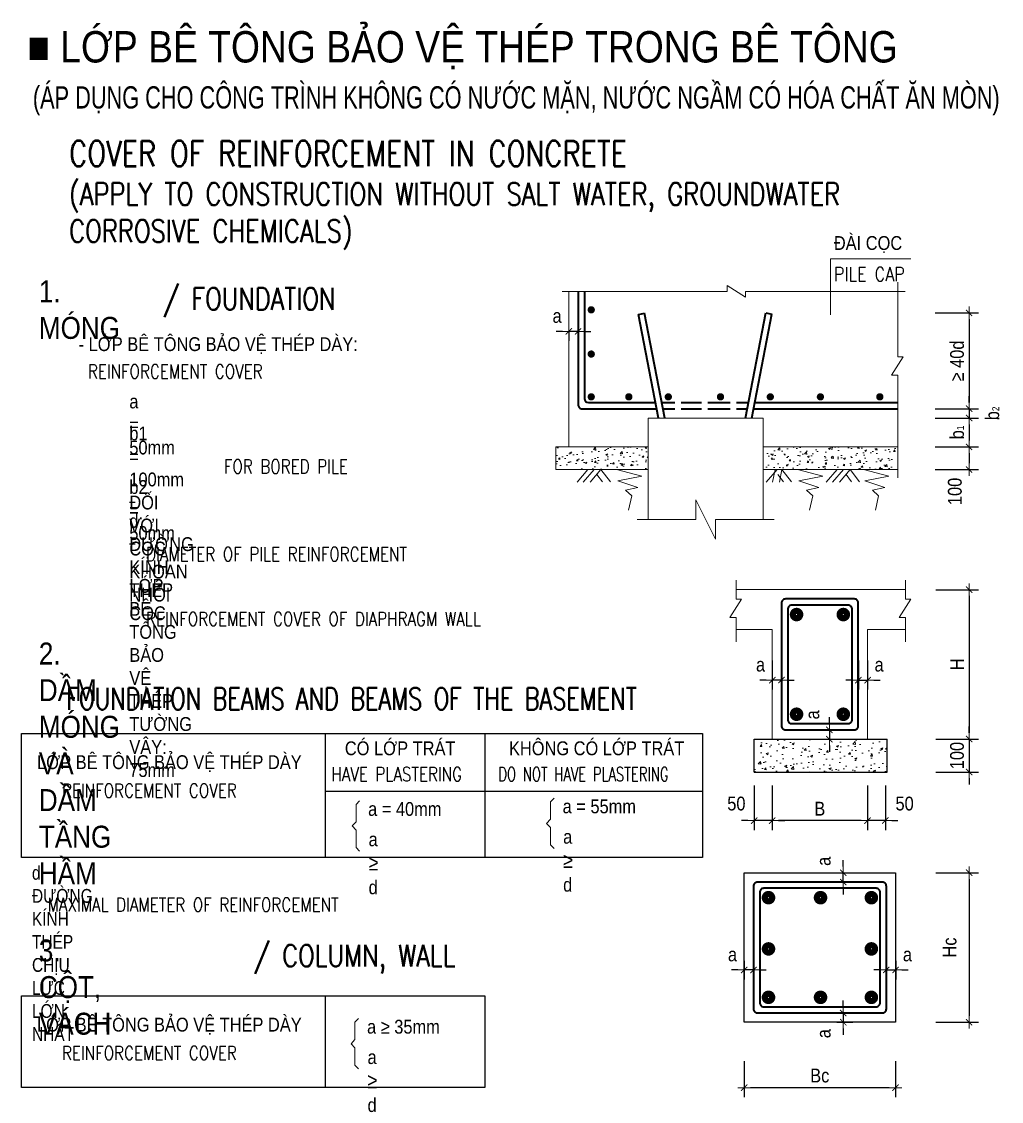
# Model space of a CAD drawing. Header units: millimetres. Extents: x 408913 to 1237273, y -191467 to -86666.
# Drawn here: x 577382 to 592991, y -175608 to -158410 of the extents above; entities that cross this region are included whole.
import ezdxf
from ezdxf.enums import TextEntityAlignment as Align

# ---------------------------------------------------------------- set-up
doc = ezdxf.new("R2010")
doc.units = ezdxf.units.MM
doc.header["$LTSCALE"] = 35
doc.header["$PDMODE"] = 3
for name, color, linetype, lineweight in [('02DIM', 1, 'Continuous', 18), ('03BORDER', 3, 'Continuous', 25), ('08MATERIAL', 9, 'Continuous', 9), ('14PATH', 1, 'Continuous', 15), ('NDC_S_CONTINUOUS', 3, 'Continuous', 20), ('NDC_S_DIM', 1, 'Continuous', 9), ('NDC_S_ENG TEXT', 2, 'Continuous', 9), ('NDC_S_REBAR', 4, 'Continuous', 35), ('NDC_S_VN TEXT', 7, 'Continuous', 9)]:
    doc.layers.add(name, color=color, linetype=linetype, lineweight=lineweight)
doc.layers.add('AS-XXXX-ELEV', color=7, linetype='Continuous')
doc.layers.add('DIM', color=1, linetype='Continuous')
doc.styles.add('NDC_ARIAL', font='arial.ttf', dxfattribs={"width": 0.85})
doc.styles.add('NDC_ROMANS', font='romans.shx', dxfattribs={"width": 0.8})
doc.dimstyles.new('NDC_1-100', dxfattribs={"dimscale": 100, "dimtxt": 2.2, "dimasz": 1, "dimexe": 1.5, "dimexo": 2, "dimgap": 0.8, "dimtad": 1, "dimdec": 0, "dimdsep": 46, "dimtxsty": 'NDC_ARIAL', "dimblk": 'DIMMARK', "dimcen": 49999.938995, "dimdle": 1.5, "dimclrd": 1, "dimclre": 1, "dimclrt": 3, "dimadec": 0, "dimazin": 0, "dimtfac": 1, "dimtdec": 0, "dimtix": 1, "dimtmove": 2, "dimatfit": 3, "dimfxl": 1, "dimarcsym": 0})

# ---------------------------------------------------------------- blocks, each defined once
blk = doc.blocks.new('DIMMARK')
at = {"layer": 'NDC_S_DIM', "color": 1}
blk.add_line((-1.5, 0), (1, 0), dxfattribs=at)
at = {"layer": 'NDC_S_DIM', "color": 2, "const_width": 0.15}
blk.add_lwpolyline([(-0.5, -0.5), (0.5, 0.5)], dxfattribs=at)
blk = doc.blocks.new('*D131')
at = {"layer": 'DEFPOINTS', "color": 0, "ltscale": 30, "transparency": 16777216}
for p in [(591749, -167458), (591749, -169838), (592477, -169838)]:
    blk.add_point(p, dxfattribs=at)
at = {"layer": 'DIM', "color": 1, "lineweight": -2, "ltscale": 30, "transparency": 16777216}
for p, q in [((591949, -167458), (592627, -167458)), ((592477, -167558), (592477, -169738)), ((591949, -169838), (592627, -169838))]:
    blk.add_line(p, q, dxfattribs=at)
at = {"layer": 'DIM', "color": 1, "lineweight": -2, "ltscale": 30, "transparency": 16777216, "xscale": 100, "yscale": 100, "zscale": 100}
for p, rotation in [((592477, -167458), 90), ((592477, -169838), 270)]:
    blk.add_blockref('DIMMARK', p, dxfattribs=dict(at, rotation=rotation))
at = {"layer": 'DIM', "color": 3, "ltscale": 30, "transparency": 16777216, "insert": (592287, -168648), "char_height": 220, "attachment_point": 5, "rotation": 90, "style": 'NDC_ARIAL'}
blk.add_mtext('H', dxfattribs=at)
blk = doc.blocks.new('*D139')
at = {"layer": 'DEFPOINTS', "color": 0, "ltscale": 30, "transparency": 16777216}
for p in [(590168, -174200), (590168, -174348), (590472, -174348)]:
    blk.add_point(p, dxfattribs=at)
at = {"layer": 'DIM', "color": 1, "lineweight": -2, "ltscale": 30, "transparency": 16777216}
for p, q in [((590472, -174100), (590472, -174000)), ((590368, -174200), (590622, -174200)), ((590472, -174200), (590472, -174348)), ((590368, -174348), (590622, -174348)), ((590472, -174448), (590472, -174548))]:
    blk.add_line(p, q, dxfattribs=at)
at = {"layer": 'DIM', "color": 1, "lineweight": -2, "ltscale": 30, "transparency": 16777216, "xscale": 100, "yscale": 100, "zscale": 100}
for p, rotation in [((590472, -174200), 270), ((590472, -174348), 90)]:
    blk.add_blockref('DIMMARK', p, dxfattribs=dict(at, rotation=rotation))
at = {"layer": 'DIM', "color": 3, "ltscale": 30, "transparency": 16777216, "insert": (590161, -174530), "char_height": 220, "attachment_point": 5, "rotation": 90, "style": 'NDC_ARIAL'}
blk.add_mtext('a', dxfattribs=at)
blk = doc.blocks.new('*D140')
at = {"layer": 'DEFPOINTS', "color": 0, "ltscale": 30, "transparency": 16777216}
for p in [(588892, -174765), (591305, -174765), (588892, -175390)]:
    blk.add_point(p, dxfattribs=at)
at = {"layer": 'DIM', "color": 1, "lineweight": -2, "ltscale": 30, "transparency": 16777216}
for p, q in [((588892, -174965), (588892, -175540)), ((591305, -174965), (591305, -175540)), ((591205, -175390), (588992, -175390))]:
    blk.add_line(p, q, dxfattribs=at)
at = {"layer": 'DIM', "color": 1, "lineweight": -2, "ltscale": 30, "transparency": 16777216, "xscale": 100, "yscale": 100, "zscale": 100, "rotation": 180}
blk.add_blockref('DIMMARK', (588892, -175390), dxfattribs=at)
at = {"layer": 'DIM', "color": 1, "lineweight": -2, "ltscale": 30, "transparency": 16777216, "xscale": 100, "yscale": 100, "zscale": 100}
blk.add_blockref('DIMMARK', (591305, -175390), dxfattribs=at)
at = {"layer": 'DIM', "color": 3, "ltscale": 30, "transparency": 16777216, "insert": (590098, -175198), "char_height": 220, "attachment_point": 5, "style": 'NDC_ARIAL'}
blk.add_mtext('Bc', dxfattribs=at)
blk = doc.blocks.new('*D142')
at = {"layer": 'DEFPOINTS', "color": 0, "ltscale": 30, "transparency": 16777216}
for p in [(588894, -173172), (589042, -173157), (588894, -173515)]:
    blk.add_point(p, dxfattribs=at)
at = {"layer": 'DIM', "color": 1, "lineweight": -2, "ltscale": 30, "transparency": 16777216}
for p, q in [((588794, -173515), (588694, -173515)), ((588894, -173372), (588894, -173665)), ((589042, -173515), (588894, -173515)), ((589042, -173357), (589042, -173665)), ((589142, -173515), (589242, -173515))]:
    blk.add_line(p, q, dxfattribs=at)
at = {"layer": 'DIM', "color": 1, "lineweight": -2, "ltscale": 30, "transparency": 16777216, "xscale": 100, "yscale": 100, "zscale": 100}
blk.add_blockref('DIMMARK', (588894, -173515), dxfattribs=at)
at = {"layer": 'DIM', "color": 1, "lineweight": -2, "ltscale": 30, "transparency": 16777216, "xscale": 100, "yscale": 100, "zscale": 100, "rotation": 180}
blk.add_blockref('DIMMARK', (589042, -173515), dxfattribs=at)
at = {"layer": 'DIM', "color": 3, "ltscale": 30, "transparency": 16777216, "insert": (588707, -173269), "char_height": 220, "attachment_point": 5, "style": 'NDC_ARIAL'}
blk.add_mtext('a', dxfattribs=at)
blk = doc.blocks.new('*D143')
at = {"layer": 'DEFPOINTS', "color": 0, "ltscale": 30, "transparency": 16777216}
for p in [(591749, -171967), (591749, -174347), (592477, -174347)]:
    blk.add_point(p, dxfattribs=at)
at = {"layer": 'DIM', "color": 1, "lineweight": -2, "ltscale": 30, "transparency": 16777216}
for p, q in [((591949, -171967), (592627, -171967)), ((592477, -172067), (592477, -174247)), ((591949, -174347), (592627, -174347))]:
    blk.add_line(p, q, dxfattribs=at)
at = {"layer": 'DIM', "color": 1, "lineweight": -2, "ltscale": 30, "transparency": 16777216, "xscale": 100, "yscale": 100, "zscale": 100}
for p, rotation in [((592477, -171967), 90), ((592477, -174347), 270)]:
    blk.add_blockref('DIMMARK', p, dxfattribs=dict(at, rotation=rotation))
at = {"layer": 'DIM', "color": 3, "ltscale": 30, "transparency": 16777216, "insert": (592166, -173157), "char_height": 220, "attachment_point": 5, "rotation": 90, "style": 'NDC_ARIAL'}
blk.add_mtext('Hc', dxfattribs=at)
blk = doc.blocks.new('*D144')
at = {"layer": 'DEFPOINTS', "color": 0, "ltscale": 30, "transparency": 16777216}
for p in [(589339, -170378), (590858, -170378), (589339, -171136)]:
    blk.add_point(p, dxfattribs=at)
at = {"layer": 'DIM', "color": 1, "lineweight": -2, "ltscale": 30, "transparency": 16777216}
for p, q in [((589339, -170578), (589339, -171286)), ((590858, -170578), (590858, -171286)), ((590758, -171136), (589439, -171136))]:
    blk.add_line(p, q, dxfattribs=at)
at = {"layer": 'DIM', "color": 1, "lineweight": -2, "ltscale": 30, "transparency": 16777216, "xscale": 100, "yscale": 100, "zscale": 100, "rotation": 180}
blk.add_blockref('DIMMARK', (589339, -171136), dxfattribs=at)
at = {"layer": 'DIM', "color": 1, "lineweight": -2, "ltscale": 30, "transparency": 16777216, "xscale": 100, "yscale": 100, "zscale": 100}
blk.add_blockref('DIMMARK', (590858, -171136), dxfattribs=at)
at = {"layer": 'DIM', "color": 3, "ltscale": 30, "transparency": 16777216, "insert": (590098, -170946), "char_height": 220, "attachment_point": 5, "style": 'NDC_ARIAL'}
blk.add_mtext('B', dxfattribs=at)
blk = doc.blocks.new('*D145')
at = {"layer": 'DEFPOINTS', "color": 0, "ltscale": 30, "transparency": 16777216}
for p in [(589053, -170378), (589339, -170378), (589053, -171136)]:
    blk.add_point(p, dxfattribs=at)
at = {"layer": 'DIM', "color": 1, "lineweight": -2, "ltscale": 30, "transparency": 16777216}
for p, q in [((589053, -170578), (589053, -171286)), ((589339, -170578), (589339, -171286)), ((588953, -171136), (588853, -171136)), ((589339, -171136), (589053, -171136)), ((589439, -171136), (589539, -171136))]:
    blk.add_line(p, q, dxfattribs=at)
at = {"layer": 'DIM', "color": 1, "lineweight": -2, "ltscale": 30, "transparency": 16777216, "xscale": 100, "yscale": 100, "zscale": 100}
blk.add_blockref('DIMMARK', (589053, -171136), dxfattribs=at)
at = {"layer": 'DIM', "color": 1, "lineweight": -2, "ltscale": 30, "transparency": 16777216, "xscale": 100, "yscale": 100, "zscale": 100, "rotation": 180}
blk.add_blockref('DIMMARK', (589339, -171136), dxfattribs=at)
at = {"layer": 'DIM', "color": 3, "ltscale": 30, "transparency": 16777216, "insert": (588769, -170866), "char_height": 220, "attachment_point": 5, "style": 'NDC_ARIAL'}
blk.add_mtext('50', dxfattribs=at)
blk = doc.blocks.new('*D146')
at = {"layer": 'DEFPOINTS', "color": 0, "ltscale": 30, "transparency": 16777216}
for p in [(589341, -168386), (589489, -168386), (589341, -168898)]:
    blk.add_point(p, dxfattribs=at)
at = {"layer": 'DIM', "color": 1, "lineweight": -2, "ltscale": 30, "transparency": 16777216}
for p, q in [((589341, -168586), (589341, -169048)), ((589489, -168586), (589489, -169048)), ((589241, -168898), (589141, -168898)), ((589489, -168898), (589341, -168898)), ((589589, -168898), (589689, -168898))]:
    blk.add_line(p, q, dxfattribs=at)
at = {"layer": 'DIM', "color": 1, "lineweight": -2, "ltscale": 30, "transparency": 16777216, "xscale": 100, "yscale": 100, "zscale": 100}
blk.add_blockref('DIMMARK', (589341, -168898), dxfattribs=at)
at = {"layer": 'DIM', "color": 1, "lineweight": -2, "ltscale": 30, "transparency": 16777216, "xscale": 100, "yscale": 100, "zscale": 100, "rotation": 180}
blk.add_blockref('DIMMARK', (589489, -168898), dxfattribs=at)
at = {"layer": 'DIM', "color": 3, "ltscale": 30, "transparency": 16777216, "insert": (589154, -168653), "char_height": 220, "attachment_point": 5, "style": 'NDC_ARIAL'}
blk.add_mtext('a', dxfattribs=at)
blk = doc.blocks.new('*D147')
at = {"layer": 'DEFPOINTS', "color": 0, "ltscale": 30, "transparency": 16777216}
for p in [(591749, -169838), (591749, -170362), (592477, -170362)]:
    blk.add_point(p, dxfattribs=at)
at = {"layer": 'DIM', "color": 1, "lineweight": -2, "ltscale": 30, "transparency": 16777216}
for p, q in [((592477, -169738), (592477, -169638)), ((591949, -169838), (592627, -169838)), ((592477, -169838), (592477, -170362)), ((591949, -170362), (592627, -170362)), ((592477, -170462), (592477, -170562))]:
    blk.add_line(p, q, dxfattribs=at)
at = {"layer": 'DIM', "color": 1, "lineweight": -2, "ltscale": 30, "transparency": 16777216, "xscale": 100, "yscale": 100, "zscale": 100}
for p, rotation in [((592477, -169838), 270), ((592477, -170362), 90)]:
    blk.add_blockref('DIMMARK', p, dxfattribs=dict(at, rotation=rotation))
at = {"layer": 'DIM', "color": 3, "ltscale": 30, "transparency": 16777216, "insert": (592285, -170100), "char_height": 220, "attachment_point": 5, "rotation": 90, "style": 'NDC_ARIAL'}
blk.add_mtext('100', dxfattribs=at)
blk = doc.blocks.new('*D148')
at = {"layer": 'DEFPOINTS', "color": 0, "ltscale": 30, "transparency": 16777216}
for p in [(590858, -170378), (591143, -170378), (590858, -171136)]:
    blk.add_point(p, dxfattribs=at)
at = {"layer": 'DIM', "color": 1, "lineweight": -2, "ltscale": 30, "transparency": 16777216}
for p, q in [((590858, -170578), (590858, -171286)), ((591143, -170578), (591143, -171286)), ((590758, -171136), (590658, -171136)), ((591143, -171136), (590858, -171136)), ((591243, -171136), (591343, -171136))]:
    blk.add_line(p, q, dxfattribs=at)
at = {"layer": 'DIM', "color": 1, "lineweight": -2, "ltscale": 30, "transparency": 16777216, "xscale": 100, "yscale": 100, "zscale": 100}
blk.add_blockref('DIMMARK', (590858, -171136), dxfattribs=at)
at = {"layer": 'DIM', "color": 1, "lineweight": -2, "ltscale": 30, "transparency": 16777216, "xscale": 100, "yscale": 100, "zscale": 100, "rotation": 180}
blk.add_blockref('DIMMARK', (591143, -171136), dxfattribs=at)
at = {"layer": 'DIM', "color": 3, "ltscale": 30, "transparency": 16777216, "insert": (591449, -170866), "char_height": 220, "attachment_point": 5, "style": 'NDC_ARIAL'}
blk.add_mtext('50', dxfattribs=at)
blk = doc.blocks.new('*D149')
at = {"layer": 'DEFPOINTS', "color": 0, "ltscale": 30, "transparency": 16777216}
for p in [(590712, -168386), (590860, -168386), (590860, -168898)]:
    blk.add_point(p, dxfattribs=at)
at = {"layer": 'DIM', "color": 1, "lineweight": -2, "ltscale": 30, "transparency": 16777216}
for p, q in [((590712, -168586), (590712, -169048)), ((590860, -168586), (590860, -169048)), ((590612, -168898), (590512, -168898)), ((590712, -168898), (590860, -168898)), ((590960, -168898), (591060, -168898))]:
    blk.add_line(p, q, dxfattribs=at)
at = {"layer": 'DIM', "color": 1, "lineweight": -2, "ltscale": 30, "transparency": 16777216, "xscale": 100, "yscale": 100, "zscale": 100}
blk.add_blockref('DIMMARK', (590712, -168898), dxfattribs=at)
at = {"layer": 'DIM', "color": 1, "lineweight": -2, "ltscale": 30, "transparency": 16777216, "xscale": 100, "yscale": 100, "zscale": 100, "rotation": 180}
blk.add_blockref('DIMMARK', (590860, -168898), dxfattribs=at)
at = {"layer": 'DIM', "color": 3, "ltscale": 30, "transparency": 16777216, "insert": (591043, -168653), "char_height": 220, "attachment_point": 5, "style": 'NDC_ARIAL'}
blk.add_mtext('a', dxfattribs=at)
blk = doc.blocks.new('*D150')
at = {"layer": 'DEFPOINTS', "color": 0, "ltscale": 30, "transparency": 16777216}
for p in [(590100, -169691), (590112, -169839), (590251, -169839)]:
    blk.add_point(p, dxfattribs=at)
at = {"layer": 'DIM', "color": 1, "lineweight": -2, "ltscale": 30, "transparency": 16777216}
for p, q in [((590251, -169591), (590251, -169491)), ((590251, -169691), (590251, -169839)), ((590300, -169691), (590401, -169691)), ((590312, -169839), (590401, -169839)), ((590251, -169939), (590251, -170039))]:
    blk.add_line(p, q, dxfattribs=at)
at = {"layer": 'DIM', "color": 1, "lineweight": -2, "ltscale": 30, "transparency": 16777216, "xscale": 100, "yscale": 100, "zscale": 100}
for p, rotation in [((590251, -169691), 270), ((590251, -169839), 90)]:
    blk.add_blockref('DIMMARK', p, dxfattribs=dict(at, rotation=rotation))
at = {"layer": 'DIM', "color": 3, "ltscale": 30, "transparency": 16777216, "insert": (589981, -169452), "char_height": 220, "attachment_point": 5, "rotation": 90, "style": 'NDC_ARIAL'}
blk.add_mtext('a', dxfattribs=at)
blk = doc.blocks.new('*D151')
at = {"layer": 'DEFPOINTS', "color": 0, "ltscale": 30, "transparency": 16777216}
for p in [(591736, -163050), (591736, -164577), (592477, -164577)]:
    blk.add_point(p, dxfattribs=at)
at = {"layer": 'DIM', "color": 1, "lineweight": -2, "ltscale": 30, "transparency": 16777216}
for p, q in [((591936, -163050), (592627, -163050)), ((592477, -163150), (592477, -164477)), ((591936, -164577), (592627, -164577))]:
    blk.add_line(p, q, dxfattribs=at)
at = {"layer": 'DIM', "color": 1, "lineweight": -2, "ltscale": 30, "transparency": 16777216, "xscale": 100, "yscale": 100, "zscale": 100}
for p, rotation in [((592477, -163050), 90), ((592477, -164577), 270)]:
    blk.add_blockref('DIMMARK', p, dxfattribs=dict(at, rotation=rotation))
at = {"layer": 'DIM', "color": 3, "ltscale": 30, "transparency": 16777216, "insert": (592285, -163813), "char_height": 220, "attachment_point": 5, "rotation": 90, "style": 'NDC_ARIAL'}
blk.add_mtext('{\\fSymbol|b0|i0|c2|p18;³} 40d', dxfattribs=at)
blk = doc.blocks.new('*D152')
at = {"layer": 'DEFPOINTS', "color": 0, "ltscale": 30, "transparency": 16777216}
for p in [(591736, -164577), (591736, -164725), (592477, -164725)]:
    blk.add_point(p, dxfattribs=at)
at = {"layer": 'DIM', "color": 1, "lineweight": -2, "ltscale": 30, "transparency": 16777216}
for p, q in [((592477, -164477), (592477, -164377)), ((591936, -164577), (592627, -164577)), ((592477, -164577), (592477, -164725)), ((591936, -164725), (592627, -164725)), ((592477, -164825), (592477, -164925))]:
    blk.add_line(p, q, dxfattribs=at)
at = {"layer": 'DIM', "color": 1, "lineweight": -2, "ltscale": 30, "transparency": 16777216, "xscale": 100, "yscale": 100, "zscale": 100}
for p, rotation in [((592477, -164577), 270), ((592477, -164725), 90)]:
    blk.add_blockref('DIMMARK', p, dxfattribs=dict(at, rotation=rotation))
at = {"layer": 'DIM', "color": 3, "ltscale": 30, "transparency": 16777216, "insert": (592847, -164651), "char_height": 220, "attachment_point": 5, "rotation": 90, "style": 'NDC_ARIAL'}
blk.add_mtext('b{\\H0.5x;2}', dxfattribs=at)
blk = doc.blocks.new('*D153')
at = {"layer": 'DEFPOINTS', "color": 0, "ltscale": 30, "transparency": 16777216}
for p in [(591736, -164725), (591736, -165184), (592477, -165184)]:
    blk.add_point(p, dxfattribs=at)
at = {"layer": 'DIM', "color": 1, "lineweight": -2, "ltscale": 30, "transparency": 16777216}
for p, q in [((591936, -164725), (592627, -164725)), ((592477, -164825), (592477, -165084)), ((591936, -165184), (592627, -165184))]:
    blk.add_line(p, q, dxfattribs=at)
at = {"layer": 'DIM', "color": 1, "lineweight": -2, "ltscale": 30, "transparency": 16777216, "xscale": 100, "yscale": 100, "zscale": 100}
for p, rotation in [((592477, -164725), 90), ((592477, -165184), 270)]:
    blk.add_blockref('DIMMARK', p, dxfattribs=dict(at, rotation=rotation))
at = {"layer": 'DIM', "color": 3, "ltscale": 30, "transparency": 16777216, "insert": (592285, -164954), "char_height": 220, "attachment_point": 5, "rotation": 90, "style": 'NDC_ARIAL'}
blk.add_mtext('b{\\H0.5x;1}', dxfattribs=at)
blk = doc.blocks.new('*D154')
at = {"layer": 'DEFPOINTS', "color": 0, "ltscale": 30, "transparency": 16777216}
for p in [(586100, -163151), (586248, -163151), (586100, -163345)]:
    blk.add_point(p, dxfattribs=at)
at = {"layer": 'DIM', "color": 1, "lineweight": -2, "ltscale": 30, "transparency": 16777216}
for p, q in [((586000, -163345), (585900, -163345)), ((586248, -163345), (586100, -163345)), ((586100, -163351), (586100, -163495)), ((586248, -163351), (586248, -163495)), ((586348, -163345), (586448, -163345))]:
    blk.add_line(p, q, dxfattribs=at)
at = {"layer": 'DIM', "color": 1, "lineweight": -2, "ltscale": 30, "transparency": 16777216, "xscale": 100, "yscale": 100, "zscale": 100}
blk.add_blockref('DIMMARK', (586100, -163345), dxfattribs=at)
at = {"layer": 'DIM', "color": 1, "lineweight": -2, "ltscale": 30, "transparency": 16777216, "xscale": 100, "yscale": 100, "zscale": 100, "rotation": 180}
blk.add_blockref('DIMMARK', (586248, -163345), dxfattribs=at)
at = {"layer": 'DIM', "color": 3, "ltscale": 30, "transparency": 16777216, "insert": (585913, -163099), "char_height": 220, "attachment_point": 5, "style": 'NDC_ARIAL'}
blk.add_mtext('a', dxfattribs=at)
blk = doc.blocks.new('*D155')
at = {"layer": 'DEFPOINTS', "color": 0, "ltscale": 30, "transparency": 16777216}
for p in [(591736, -165184), (591736, -165544), (592477, -165544)]:
    blk.add_point(p, dxfattribs=at)
at = {"layer": 'DIM', "color": 1, "lineweight": -2, "ltscale": 30, "transparency": 16777216}
for p, q in [((591936, -165184), (592627, -165184)), ((592477, -165284), (592477, -165444)), ((591936, -165544), (592627, -165544))]:
    blk.add_line(p, q, dxfattribs=at)
at = {"layer": 'DIM', "color": 1, "lineweight": -2, "ltscale": 30, "transparency": 16777216, "xscale": 100, "yscale": 100, "zscale": 100}
for p, rotation in [((592477, -165184), 90), ((592477, -165544), 270)]:
    blk.add_blockref('DIMMARK', p, dxfattribs=dict(at, rotation=rotation))
at = {"layer": 'DIM', "color": 3, "ltscale": 30, "transparency": 16777216, "insert": (592250, -165893), "char_height": 220, "attachment_point": 5, "rotation": 90, "style": 'NDC_ARIAL'}
blk.add_mtext('100', dxfattribs=at)
blk = doc.blocks.new('*D157')
at = {"layer": 'DEFPOINTS', "color": 0, "ltscale": 30, "transparency": 16777216}
for p in [(591158, -173157), (591307, -173172), (591307, -173515)]:
    blk.add_point(p, dxfattribs=at)
at = {"layer": 'DIM', "color": 1, "lineweight": -2, "ltscale": 30, "transparency": 16777216}
for p, q in [((591058, -173515), (590958, -173515)), ((591158, -173357), (591158, -173665)), ((591158, -173515), (591307, -173515)), ((591307, -173372), (591307, -173665)), ((591407, -173515), (591507, -173515))]:
    blk.add_line(p, q, dxfattribs=at)
at = {"layer": 'DIM', "color": 1, "lineweight": -2, "ltscale": 30, "transparency": 16777216, "xscale": 100, "yscale": 100, "zscale": 100}
blk.add_blockref('DIMMARK', (591158, -173515), dxfattribs=at)
at = {"layer": 'DIM', "color": 1, "lineweight": -2, "ltscale": 30, "transparency": 16777216, "xscale": 100, "yscale": 100, "zscale": 100, "rotation": 180}
blk.add_blockref('DIMMARK', (591307, -173515), dxfattribs=at)
at = {"layer": 'DIM', "color": 3, "ltscale": 30, "transparency": 16777216, "insert": (591494, -173269), "char_height": 220, "attachment_point": 5, "style": 'NDC_ARIAL'}
blk.add_mtext('a', dxfattribs=at)
blk = doc.blocks.new('*D634')
at = {"layer": 'DEFPOINTS', "color": 0, "ltscale": 30, "transparency": 16777216}
for p in [(590168, -171967), (590472, -171967), (590168, -172115)]:
    blk.add_point(p, dxfattribs=at)
at = {"layer": 'DIM', "color": 1, "lineweight": -2, "ltscale": 30, "transparency": 16777216}
for p, q in [((590472, -171867), (590472, -171767)), ((590368, -171967), (590622, -171967)), ((590472, -172115), (590472, -171967)), ((590368, -172115), (590622, -172115)), ((590472, -172215), (590472, -172315))]:
    blk.add_line(p, q, dxfattribs=at)
at = {"layer": 'DIM', "color": 1, "lineweight": -2, "ltscale": 30, "transparency": 16777216, "xscale": 100, "yscale": 100, "zscale": 100}
for p, rotation in [((590472, -171967), 270), ((590472, -172115), 90)]:
    blk.add_blockref('DIMMARK', p, dxfattribs=dict(at, rotation=rotation))
at = {"layer": 'DIM', "color": 3, "ltscale": 30, "transparency": 16777216, "insert": (590161, -171785), "char_height": 220, "attachment_point": 5, "rotation": 90, "style": 'NDC_ARIAL'}
blk.add_mtext('a', dxfattribs=at)

msp = doc.modelspace()

# ---------------------------------------------------------------- hatches: boundary and pattern name
at = {"layer": '08MATERIAL'}
h = msp.add_hatch(dxfattribs=at)
h.set_pattern_fill('AR-CONC', color=256, scale=40, style=0)
h.set_pattern_definition([(50, (-1088530.19, -1045189.93), (286.904073, -25.100854), [30, -330]), (355, (-1088530.2, -1045189.93), (-55.500533, 300.876853), [24, -264]), (100.4514, (-1088506.28, -1045192.02), (231.403753, 275.775817), [25.496076, -280.456845]), (46.1842, (-1088530.2, -1045109.93), (426.89642, -66.207606), [45, -495]), (96.6356, (-1088494.6, -1045115.44), (373.86508, 389.64715), [38.24412, -420.6852]), (351.1842, (-1088530.2, -1045109.93), (373.86478, 389.64744), [36, -396]), (21, (-1088490.19, -1045129.93), (238.76282, -161.047556), [30, -330]), (326, (-1088490.2, -1045129.93), (97.326133, 290.06002), [24, -264]), (71.4514, (-1088470.3, -1045143.35), (336.08905, 129.0122), [25.496076, -280.456845]), (37.5, (-1088530.19, -1045189.93), (4.863942, 133.1575415), [0, -260.8, 0, -268, 0, -265]), (7.5, (-1088530.19, -1045189.93), (105.227815, 157.764685), [0, -152.8, 0, -254.8, 0, -101]), (327.5, (-1088619.39, -1045189.93), (213.5289745, -9.0219487), [0, -100, 0, -312, 0, -414]), (317.5, (-1088659.39, -1045189.93), (233.274468, 40.041993), [0, -130, 0, -207.2, 0, -294])])
h.paths.add_polyline_path([(587363.4, -165184.1), (585895.3, -165184.1), (585895.3, -165544.3), (587363.4, -165544.3)])
h.paths.add_polyline_path([(591339.1, -165184.1), (589197.9, -165184.1), (589197.9, -165544.3), (591339.1, -165544.3)])
h = msp.add_hatch(dxfattribs=at)
h.set_pattern_fill('AR-CONC', color=256, scale=1.933578, style=0)
h.set_pattern_definition([(50, (575255.8, -214898.63), (352.2683, -30.8195), [36.8347, -405.1813]), (355, (575255.8, -214898.63), (-68.1448, 369.423), [29.4677, -324.145]), (100.451, (575285.15, -214901.2), (284.1248, 338.6018), [31.3046, -344.351]), (46.1842, (575255.8, -214800.4), (524.1525, -81.292), [55.252, -607.772]), (96.6356, (575299.47, -214807.17), (459.0397, 478.4167), [46.957, -516.5264]), (351.184, (575255.8, -214800.4), (459.0404, 478.416), [44.2016, -486.2176]), (21, (575304.9, -214824.96), (293.1592, -197.7384), [36.8347, -405.1813]), (326, (575304.9, -214824.96), (119.499, 356.1418), [29.4677, -324.145]), (71.4514, (575329.34, -214841.43), (412.6575, 158.4043), [31.3046, -344.351]), (37.5, (575255.79, -214898.63), (5.97206, 163.4938), [0, -320.216, 0, -329.05635, 0, -325.3729]), (7.5, (575255.8, -214898.63), (129.20105, 193.707), [0, -187.6112, 0, -312.8491, 0, -124.01004]), (327.5, (575146.27, -214898.63), (262.17503, -11.07697), [0, -122.7822, 0, -383.0805, 0, -508.3184]), (317.5, (575097.16, -214898.63), (286.4194, 49.1641), [0, -159.6169, 0, -254.4048, 0, -360.9797])])
h.paths.add_polyline_path([(591170.7, -170362.6), (591170.7, -169839.3), (589053.2, -169839.3), (589053.2, -170362.6)])

# ---------------------------------------------------------------- linework, layer by layer
at = {"layer": '02DIM'}
for points in [[(585994.8, -162711.1), (588622.1, -162711.1), (588622.1, -162614.7), (588913.6, -162798.2), (588913.6, -162711.1), (591459.4, -162711.1)], [(591339.1, -165676.1), (591339.1, -164042.5), (591242.7, -164042.5), (591426.2, -163751.1), (591339.1, -163751.1), (591339.1, -162562.3)], [(587189.1, -166341.1), (588124.7, -166341.1), (588124.7, -166029.3), (588436.6, -166653), (588436.6, -166341.1), (589372.1, -166341.1)], [(588763.2, -168286.3), (588763.2, -167900.4), (588666.8, -167900.4), (588850.3, -167609), (588763.2, -167609), (588763.2, -167306.1)], [(591460.7, -168286.3), (591460.7, -167900.4), (591364.3, -167900.4), (591547.8, -167609), (591460.7, -167609), (591460.7, -167306.1)]]:
    msp.add_lwpolyline(points, dxfattribs=at)
at = {"layer": '03BORDER'}
for p, q in [((589053.2, -169839.3), (591170.7, -169839.3)), ((589053.2, -170362.6), (589053.2, -169839.3)), ((591170.7, -170362.6), (591170.7, -169839.3)), ((589053.2, -170362.6), (591170.7, -170362.6))]:
    msp.add_line(p, q, dxfattribs=at)
msp.add_lwpolyline([(591306.6, -171966.6), (591306.6, -174348.3), (588893.8, -174348.3), (588893.8, -171966.6)], close=True, dxfattribs=at)
at = {"layer": '08MATERIAL'}
for p, q in [((586403, -165544.3), (586230.3, -165747.2)), ((586503.8, -165544.3), (586331, -165747.2)), ((586611.8, -165544.3), (586439, -165747.2)), ((586611.8, -165544.3), (586762.6, -165738.6)), ((589417.9, -165544.3), (589245.2, -165747.2)), ((589387.7, -165544.3), (589345.9, -165747.2)), ((589495.7, -165544.3), (589453.9, -165747.2)), ((589495.7, -165544.3), (589646.5, -165738.6)), ((590373.5, -165544.3), (590200.8, -165747.2)), ((590474.3, -165544.3), (590301.6, -165747.2)), ((590582.3, -165544.3), (590409.5, -165747.2)), ((590582.3, -165544.3), (590733.1, -165738.6)), ((586545, -165622.8), (586634.9, -165738.6)), ((589428.9, -165622.8), (589518.8, -165738.6)), ((590515.5, -165622.8), (590605.4, -165738.6))]:
    msp.add_line(p, q, dxfattribs=at)
for points in [[(586861.1, -165544.3), (587264.4, -165651), (586880.5, -165724.6), (587198.5, -165833.1), (587000.7, -165875.7), (587101.6, -165960.9), (587051.1, -166189.6)], [(589745, -165544.3), (590148.4, -165651), (589764.4, -165724.6), (590082.4, -165833.1), (589884.6, -165875.7), (589985.5, -165960.9), (589935.1, -166189.6)], [(590795.3, -165544.3), (591198.7, -165651), (590814.7, -165724.6), (591132.8, -165833.1), (590935, -165875.7), (591035.8, -165960.9), (590985.4, -166189.6)]]:
    msp.add_lwpolyline(points, dxfattribs=at)
at = {"layer": '14PATH', "linetype": 'ByBlock'}
msp.add_lwpolyline([(591549.8, -162189.5), (590267.5, -162189.5), (590267.5, -163081)], dxfattribs=at)
at = {"layer": 'AS-XXXX-ELEV'}
for p, q in [((582215.8, -169747.8), (582215.8, -171724.7)), ((584763, -169747.8), (584763, -171724.7)), ((582215.8, -170667.9), (588230.9, -170667.9)), ((582215.8, -173928.2), (582215.8, -175385.1)), ((584763, -173928.2), (584763, -175385.1))]:
    msp.add_line(p, q, dxfattribs=at)
msp.add_lwpolyline([(577382.2, -169747.8), (588230.9, -169747.8), (588230.9, -171724.7), (577382.2, -171724.7)], close=True, dxfattribs=at)
msp.add_lwpolyline([(584763, -175385.1), (577382.2, -175385.1), (577382.2, -173928.2), (584763, -173928.2)], dxfattribs=at)
at = {"layer": 'NDC_S_CONTINUOUS'}
for p, q in [((586099.8, -162711.1), (586099.8, -165184.1)), ((587363.4, -164724.9), (589197.9, -164724.9)), ((587363.4, -164724.9), (587363.4, -166341.1)), ((589197.9, -164724.9), (589197.9, -166341.1)), ((585895.3, -165184.1), (587363.4, -165184.1)), ((585895.3, -165184.1), (585895.3, -165544.3)), ((589197.9, -165184.1), (591339.1, -165184.1)), ((585895.3, -165544.3), (587363.4, -165544.3)), ((589197.9, -165544.3), (591339.1, -165544.3)), ((588763.2, -167457.6), (591460.7, -167457.6)), ((588763.2, -168093.8), (589340.7, -168093.8)), ((589340.7, -169839.3), (589340.7, -168093.8)), ((590859.7, -169839.3), (590859.7, -168093.8)), ((590859.7, -168093.8), (591460.7, -168093.8))]:
    msp.add_line(p, q, dxfattribs=at)
at = {"layer": 'NDC_S_REBAR'}
for p, q in [((586347.2, -162711.1), (586347.2, -164412.7)), ((587209.2, -163075.5), (587306.7, -163056.6)), ((587528.7, -164724.9), (587209.2, -163075.5)), ((587629.8, -164724.9), (587306.7, -163056.6)), ((588914, -164724.9), (589238.3, -163050)), ((589015.1, -164724.9), (589335.8, -163068.9)), ((589238.3, -163050), (589335.8, -163068.9)), ((586412, -164477.5), (587480.8, -164477.5)), ((587581.8, -164477.5), (587790.4, -164477.5)), ((587889.7, -164477.5), (588215.7, -164477.5)), ((588315, -164477.5), (588670, -164477.5)), ((588769.2, -164477.5), (588961.9, -164477.5)), ((589063, -164477.5), (591339.1, -164477.5))]:
    msp.add_line(p, q, dxfattribs=at)
msp.add_lwpolyline([(586248, -162711.1), (586248, -164511.3, 0.4142136), (586313.4, -164576.8), (587500, -164576.8)], format="xyb", dxfattribs=at)
for points, const_width in [([(586485.8, -163000.9, 1), (586427.8, -163000.9, 1)], 58), ([(586485.8, -163705.8, 1), (586427.8, -163705.8, 1)], 58), ([(586485.8, -164387.1, 1), (586427.8, -164387.1, 1)], 58), ([(587084.6, -164387.1, 1), (587026.6, -164387.1, 1)], 58), ([(587713.7, -164387.1, 1), (587655.7, -164387.1, 1)], 58), ([(588544.9, -164387.1, 1), (588486.9, -164387.1, 1)], 58), ([(589338.3, -164387.1, 1), (589280.3, -164387.1, 1)], 58), ([(590136.8, -164387.1, 1), (590078.8, -164387.1, 1)], 58), ([(591083.1, -164387.1, 1), (591025.1, -164387.1, 1)], 58), ([(589669.7, -167854.7, -1), (589785.7, -167854.7, -1)], 100), ([(590530.7, -167854.7, 1), (590414.7, -167854.7, 1)], 100), ([(589669.7, -169442.1, 1), (589785.7, -169442.1, 1)], 100), ([(590530.7, -169442.1, -1), (590414.7, -169442.1, -1)], 100), ([(589222.8, -172363.7, -1), (589338.8, -172363.7, -1)], 100), ([(590051.6, -172363.7, -1), (590167.6, -172363.7, -1)], 100), ([(590977.6, -172363.7, 1), (590861.6, -172363.7, 1)], 100), ([(589222.8, -173179.7, 1), (589338.8, -173179.7, 1)], 100), ([(590977.6, -173179.7, -1), (590861.6, -173179.7, -1)], 100), ([(589222.8, -173951.1, 1), (589338.8, -173951.1, 1)], 100), ([(590051.6, -173951.1, 1), (590167.6, -173951.1, 1)], 100), ([(590977.6, -173951.1, -1), (590861.6, -173951.1, -1)], 100)]:
    msp.add_lwpolyline(points, format="xyb", close=True, dxfattribs=dict(at, const_width=const_width))
for points in [[(587601.1, -164576.8), (587790.4, -164576.8)], [(587889.7, -164576.8), (588215.7, -164576.8)], [(588315, -164576.8), (588670, -164576.8)], [(588769.2, -164576.8), (588942.7, -164576.8)], [(589043.8, -164576.8), (591339.1, -164576.8)]]:
    msp.add_lwpolyline(points, dxfattribs=at)
for points in [[(589488.8, -167671.1), (589488.8, -169625.7, 0.4142136), (589554.3, -169691.1), (590646.1, -169691.1, 0.4142136), (590711.6, -169625.7), (590711.6, -167671.1, 0.4142136), (590646.1, -167605.7), (589554.3, -167605.7, 0.4142136)], [(590612.3, -167769.7, 0.4142136), (590547.6, -167704.9), (589652.8, -167704.9, 0.4142136), (589588, -167769.7), (589588, -169527.1, 0.4142136), (589652.8, -169591.9), (590547.6, -169591.9, 0.4142136), (590612.3, -169527.1)], [(589041.9, -172180.1), (589041.9, -174134.7, 0.4142136), (589107.4, -174200.2), (591093, -174200.2, 0.4142136), (591158.5, -174134.7), (591158.5, -172180.1, 0.4142136), (591093, -172114.7), (589107.4, -172114.7, 0.4142136)], [(591059.2, -172278.7, 0.4142136), (590994.4, -172213.9), (589205.9, -172213.9, 0.4142136), (589141.2, -172278.7), (589141.2, -174036.1, 0.4142136), (589205.9, -174100.9), (590994.4, -174100.9, 0.4142136), (591059.2, -174036.1)]]:
    msp.add_lwpolyline(points, format="xyb", close=True, dxfattribs=at)
msp.add_arc((586412, -164412.7), 64.8, 180, 270, dxfattribs=at)
at = {"layer": 'NDC_S_VN TEXT'}
for points in [[(582766.4, -171623.1), (582709.6, -171562.7), (582709.6, -171286.7), (582647.7, -171220.9), (582709.6, -171155.1), (582709.6, -170879.1), (582766.4, -170818.6)], [(585865.4, -171581.9), (585808.7, -171521.5), (585808.7, -171245.5), (585746.7, -171179.7), (585808.7, -171113.9), (585808.7, -170837.9), (585865.4, -170777.5)], [(582749.4, -175091.3), (582692.7, -175030.8), (582692.7, -174754.8), (582630.7, -174689), (582692.7, -174623.2), (582692.7, -174347.2), (582749.4, -174286.8)]]:
    msp.add_lwpolyline(points, dxfattribs=at)

# ---------------------------------------------------------------- texts
at = {"layer": 'NDC_S_ENG TEXT', "style": 'NDC_ROMANS', "width": 0.85}
msp.add_text('PILE CAP', height=220, dxfattribs=at).set_placement((590321.9, -162432.8), align=Align.MIDDLE_LEFT)
at = {"layer": 'NDC_S_ENG TEXT', "style": 'NDC_ROMANS'}
for s, height, width, p in [('/ FOUNDATION', 350, 0.8, (579635.2, -163000.2)), ('REINFORCEMENT COVER', 220, 0.8, (578438.4, -164093.3)), ('FOR BORED PILE', 220, 0.8, (580604.5, -165606.6)), ('DIAMETER OF PILE REINFORCEMENT', 220, 0.8, (579365.3, -167003.6)), ('REINFORCEMENT COVER OF DIAPHRAGM WALL', 220, 0.8, (579365.3, -168034.4)), ('FOUNDATION BEAMS AND BEAMS OF THE BASEMENT', 350, 0.75, (578096.2, -169369.8)), ('HAVE PLASTERING', 220, 0.8, (582317.5, -170506.2)), ('DO NOT HAVE PLASTERING', 220, 0.7, (584975.7, -170506.2)), ('REINFORCEMENT COVER', 220, 0.8, (578026, -170767.9)), ('MAXIMAL DIAMETER OF REINFORCEMENT', 220, 0.8, (577794, -172585.1)), ('/ COLUMN, WALL', 350, 0.8, (581078.9, -173462.1)), ('REINFORCEMENT COVER', 220, 0.8, (578026, -174948.3))]:
    msp.add_text(s, height=height, dxfattribs=dict(at, width=width)).set_placement(p)
at = {"layer": 'NDC_S_ENG TEXT', "insert": (578139.9, -160311.7), "char_height": 350, "width": 15671.929, "attachment_point": 1, "style": 'NDC_ROMANS'}
msp.add_mtext('{\\H1.1429x;COVER OF REINFORCEMENT IN CONCRETE\\W0.7;\\P\\H0.88499x;\\W0.8;(APPLY TO CONSTRUCTION WITHOUT SALT WATER, GROUNDWATER CORROSIVE CHEMICALS)}', dxfattribs=at)
at = {"layer": 'NDC_S_VN TEXT', "style": 'NDC_ARIAL', "width": 0.85}
for s, height, p in [('■ LỚP BÊ TÔNG BẢO VỆ THÉP TRONG BÊ TÔNG', 500, (577474.7, -159061.6)), ('a = 40mm', 220, (582902.3, -171060.6)), ('a = 55mm', 220, (586001.3, -171019.4)), ('a ≥ 35mm', 220, (582885.3, -174528.8))]:
    msp.add_text(s, height=height, dxfattribs=at).set_placement(p)
for s, p in [('ĐÀI CỌC', (590321.9, -161936.8)), ('- LỚP BÊ TÔNG BẢO VỆ THÉP DÀY:', (578290.5, -163547.8)), ('CÓ LỚP TRÁT', (582531.6, -169984.3)), ('KHÔNG CÓ LỚP TRÁT', (585146.4, -169984.3)), ('LỚP BÊ TÔNG BẢO VỆ THÉP DÀY', (577628.3, -170205.2)), ('LỚP BÊ TÔNG BẢO VỆ THÉP DÀY', (577628.3, -174385.6))]:
    msp.add_text(s, height=220, dxfattribs=at).set_placement(p, align=Align.MIDDLE_LEFT)
at = {"layer": 'NDC_S_VN TEXT', "attachment_point": 1, "style": 'NDC_ARIAL'}
for s, insert, char_height, width in [('{\\H0.7083x;\\W0.7;(ÁP DỤNG CHO CÔNG TRÌNH KHÔNG CÓ NƯỚC MẶN, NƯỚC NGẦM CÓ HÓA CHẤT ĂN MÒN)}', (577561.7, -159440.5), 500, 15671.929), ('1. MÓNG', (577657.1, -162530.3), 350, 0.85), ('a = 50mm', (579098.7, -164350.7), 220, 0.75), ('b1 = 100mm ĐỐI VỚI CỌC KHOAN NHỒI', (579098.7, -164859.4), 220, 0.75), ('b2 = 50mm', (579098.7, -165713.4), 220, 0.75), ('d: ĐƯỜNG KÍNH THÉP CỌC', (579098.7, -166256.3), 220, 0.75), ('LỚP BÊ TÔNG BẢO VỆ THÉP TƯỜNG VÂY: 75mm', (579098.7, -167287.2), 220, 0.75), ('2. DẦM MÓNG VÀ DẦM TẦNG  HẦM', (577657.1, -168300.1), 350, 0.85), ('a {\\H1.083x;≥} d', (582910.3, -171324.7), 220, 0.75), ('a {\\H1.083x;≥} d', (586009.3, -171283.5), 220, 0.75), ('{\\W0.8;d: ĐƯỜNG KÍNH THÉP CHỊU LỰC LỚN NHẤT}', (577547.8, -171857.9), 220, 0.75), ('3. CỘT, VÁCH', (577657.1, -173029.2), 350, 0.85), ('a {\\H1.083x;≥} d', (582893.3, -174792.9), 220, 0.75)]:
    msp.add_mtext(s, dxfattribs=dict(at, insert=insert, char_height=char_height, width=width))

# ---------------------------------------------------------------- dimensions: what is measured, and where the dimension line sits
at = {"layer": 'DIM', "ltscale": 30}
for base, p1, p2, text, picture, middle in [((586099.8, -163344.8), (586248, -163151.5), (586099.8, -163151.5), 'a', '*D154', (585912.9, -163099.3)), ((589340.7, -168898.4), (589488.8, -168386), (589340.7, -168386), 'a', '*D146', (589153.7, -168652.9)), ((590859.7, -168898.4), (590711.6, -168386), (590859.7, -168386), 'a', '*D149', (591042.8, -168652.9)), ((589053.2, -171135.5), (589338.7, -170378.2), (589053.2, -170378.2), '50', '*D145', (588768.7, -170865.5)), ((590857.8, -171135.5), (591143.3, -170378.2), (590857.8, -170378.2), '50', '*D148', (591449.2, -170865.5)), ((588893.8, -173514.5), (589041.9, -173157.4), (588893.8, -173171.9), 'a', '*D142', (588706.8, -173269))]:
    dim = msp.add_linear_dim(base=base, p1=p1, p2=p2, text=text, dimstyle='NDC_1-100', dxfattribs=at)
    dim.commit()
    dim.dimension.update_dxf_attribs({"geometry": picture, "text_midpoint": middle, "dimtype": 160})
for base, p1, p2, text, picture, middle in [((592477.2, -164576.8), (591735.8, -163050), (591735.8, -164576.8), '{\\fSymbol|b0|i0|c2|p18;³} 40d', '*D151', (592284.9, -163813.4)), ((592477.2, -165184.1), (591735.8, -164724.9), (591735.8, -165184.1), 'b{\\H0.5x;1}', '*D153', (592285.4, -164954.5)), ((592477.2, -169838.3), (591749.3, -167457.6), (591749.3, -169838.3), 'H', '*D131', (592287.2, -168647.9)), ((592477.2, -170361.6), (591749.3, -169838.3), (591749.3, -170361.6), '100', '*D147', (592284.9, -170100))]:
    dim = msp.add_linear_dim(base=base, p1=p1, p2=p2, angle=90, text=text, dimstyle='NDC_1-100', dxfattribs=at)
    dim.commit()
    dim.dimension.update_dxf_attribs({"geometry": picture, "text_midpoint": middle})
for base, p1, p2, angle, text, picture, middle in [((592477.2, -164724.9), (591735.8, -164576.8), (591735.8, -164724.9), 90, 'b{\\H0.5x;2}', '*D152', (592846.8, -164650.8)), ((592477.2, -165544.3), (591735.8, -165184.1), (591735.8, -165544.3), 90, '100', '*D155', (592249.5, -165893.2)), ((590250.9, -169839.3), (590100.2, -169691.1), (590111.9, -169839.3), 90, 'a', '*D150', (589980.9, -169451.7)), ((590472.2, -171966.6), (590167.8, -172114.7), (590167.8, -171966.6), 270, 'a', '*D634', (590160.9, -171785.1)), ((592477.2, -174347.3), (591749.4, -171966.6), (591749.4, -174347.3), 90, 'Hc', '*D143', (592165.9, -173156.9)), ((591306.6, -173514.5), (591158.5, -173157.4), (591306.6, -173171.9), 180, 'a', '*D157', (591493.5, -173269)), ((590472.2, -174348.3), (590167.8, -174200.2), (590167.8, -174348.3), 90, 'a', '*D139', (590160.9, -174529.8))]:
    dim = msp.add_linear_dim(base=base, p1=p1, p2=p2, angle=angle, text=text, dimstyle='NDC_1-100', dxfattribs=at)
    dim.commit()
    dim.dimension.update_dxf_attribs({"geometry": picture, "text_midpoint": middle, "dimtype": 160})
for base, p1, p2, text, picture, middle in [((589338.7, -171135.5), (590857.8, -170378.2), (589338.7, -170378.2), 'B', '*D144', (590098.3, -170945.5)), ((588891.9, -175390), (591304.6, -174765), (588891.9, -174765), 'Bc', '*D140', (590098.3, -175198.2))]:
    dim = msp.add_linear_dim(base=base, p1=p1, p2=p2, text=text, dimstyle='NDC_1-100', dxfattribs=at)
    dim.commit()
    dim.dimension.update_dxf_attribs({"geometry": picture, "text_midpoint": middle})

doc.saveas('drawing.dxf')
